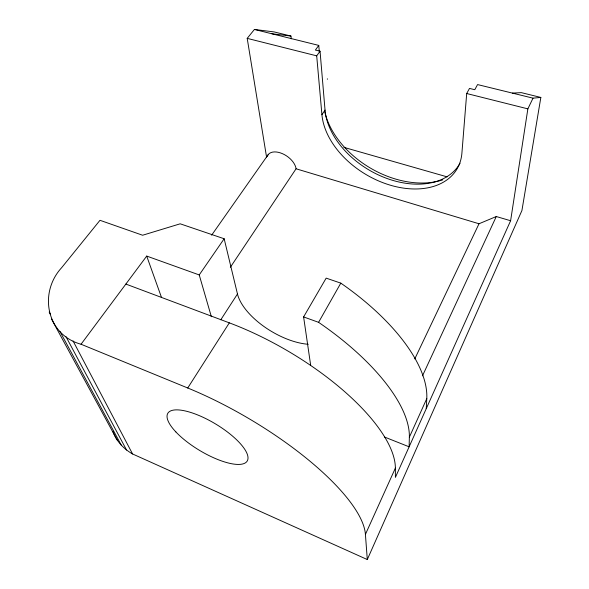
<?xml version="1.0" encoding="UTF-8"?>
<svg xmlns="http://www.w3.org/2000/svg" width="589" height="589" viewBox="0 0 589 589"><rect width="100%" height="100%" fill="white"/><g stroke="black" fill="none" stroke-linecap="round" stroke-linejoin="round"><path stroke-width="0.88" d="M310.668 365.276L303.607 316.926L326.166 278.133L340.803 283.132A161.806 73.132 30.7 0 1 426.782 398.628L409.355 437.185L409.119 446.808L384.573 437.053M426.245 408.678L426.782 398.628M113.044 431.671C116.372 441.271 123.837 449.009 132.577 453.972L367.3 559.55L521.92 210.531L540.842 97.435L533.016 98.157L477.569 84.573L474.778 89.719L469.499 88.409L466.694 93.518L461.901 153.177A75.782 51.317 30.9 0 1 392.237 185.741A75.782 51.317 30.9 0 1 321.925 114.7L316.698 55.845L320.048 51.206L315.387 50.043L318.767 45.405L254.426 29.45L247.203 38.366L266.603 157.344M125.862 284.067L229.32 322.853A156.07 59.747 30.4 0 1 395.374 468.115L395.403 477.37L510.611 220.735L527.869 108.862L533.016 98.157M367.3 559.55L365.416 534.4L395.374 468.115M422.475 375.863L496.277 216.531L510.611 220.735M414.766 358.915L479.012 223.761L496.277 216.531M409.362 437.185A166.385 68.714 30.7 0 0 318.583 322.33L340.803 283.132M308.224 344.27A53.047 25.29 31 0 1 237.47 293.992L224.159 238.751L180.182 223.813L142.612 235.239L99.983 220.301L61.639 267.693C38.447 292.88 46.406 334.802 81.046 344.241L187.736 387.996L229.32 322.853M220.779 319.79L237.47 293.992M230.343 267.288L296.068 168.785L479.012 223.761M321.925 114.7L325.04 110.106L320.048 51.206M211.355 316.713L199.229 274.93L224.159 238.751M211.613 235.21L268.039 154.833M81.046 344.241L146.713 256.075L199.229 274.93M512.482 93.099L521.272 92.628L540.842 97.435M271.949 33.772L290.959 36.054L291.275 38.793M254.426 29.45L274.091 31.916L290.959 36.054M247.203 38.366L316.698 55.845M466.694 93.518L527.869 108.862M343.888 147.346L447.161 176.869M303.607 316.926L318.583 322.33M51.501 319.047L117.159 440.005M59.968 331.504L121.415 445.372M49.174 312.023L50.485 314.445M65.983 336.658L126.583 450.062M73.051 340.935L132.577 453.972M146.713 256.075L161.496 297.438M318.767 45.405L319.312 51.751M327.344 78.786L327.359 79.294M267.273 156.365A16.463 9.733 34.9 0 1 282.389 153.641A16.463 9.733 34.9 0 1 296.068 168.785M442.773 179.851A80.376 55.314 30.9 0 1 324.436 110.268M460.053 163.19A75.436 51.486 30.9 0 1 384.44 177.517A75.436 51.486 30.9 0 1 325.04 110.106M187.736 387.996A163.249 51.582 30.5 0 1 365.416 534.4M175.861 431.921A46.317 15.454 31 0 0 245.193 462.969A46.317 15.454 31 0 0 201.445 416.556A46.317 15.454 31 0 0 175.861 431.921"/></g></svg>
